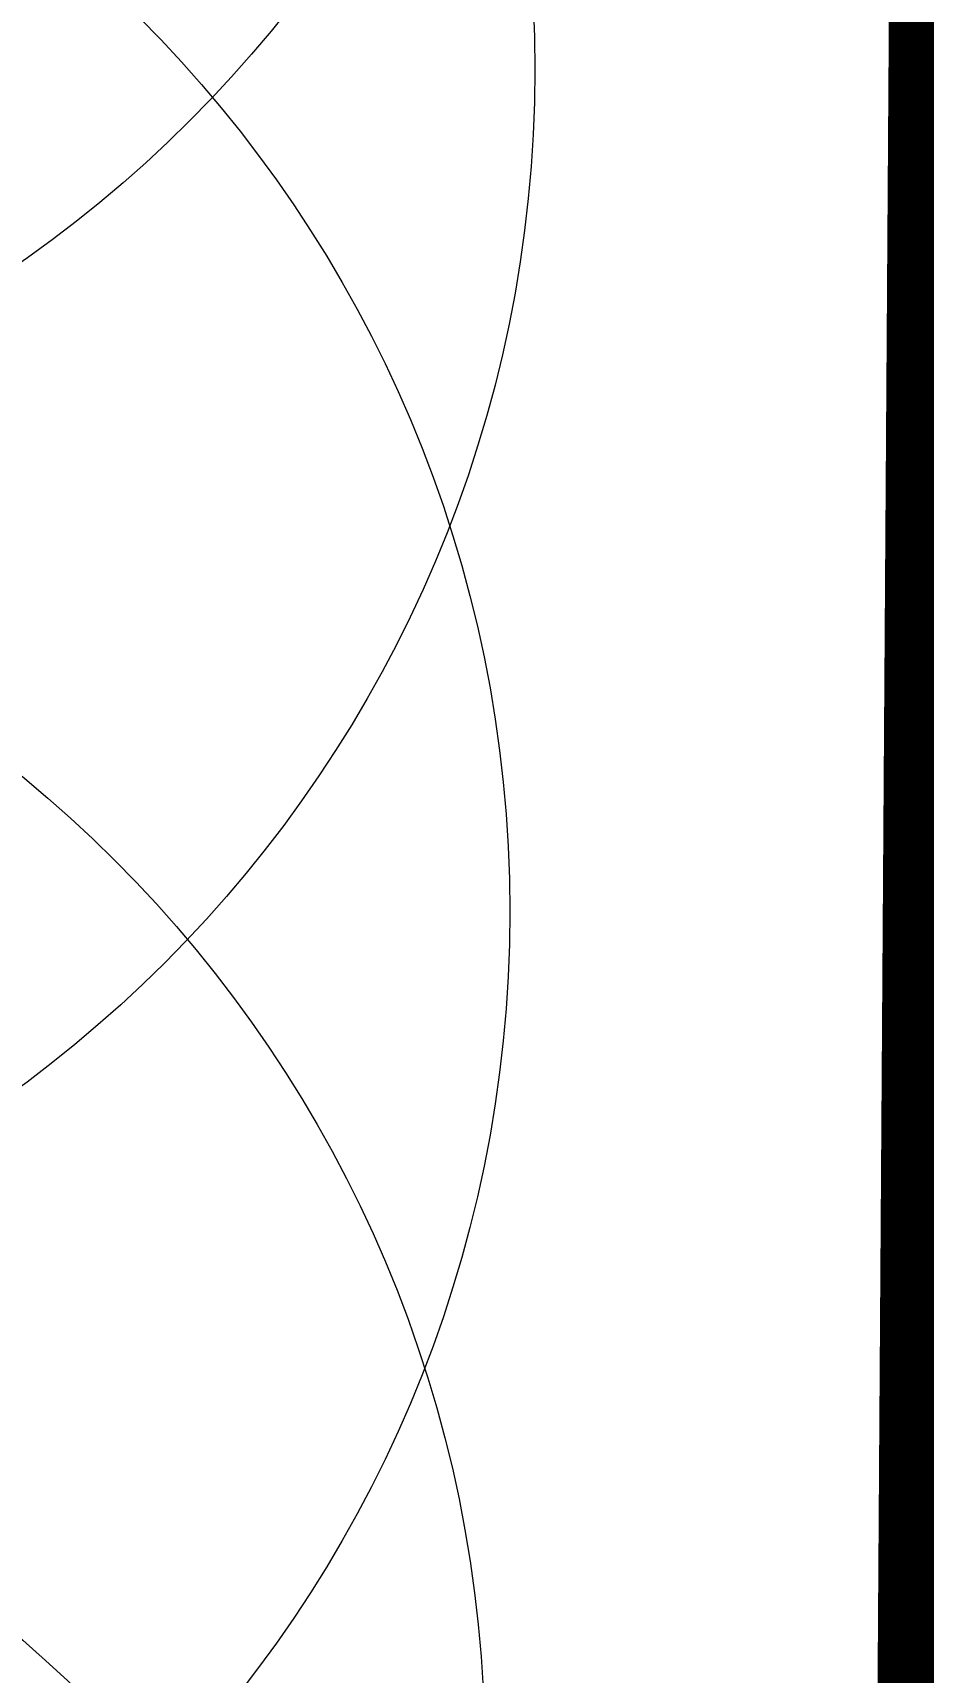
# Model space of a CAD drawing. Header units: metres. Extents: x 180 to 3220, y 13789 to 15035.
# Drawn here: x 772.559 to 773.087, y 14538.744 to 14539.717 of the extents above; entities that cross this region are included whole.
import ezdxf

# ---------------------------------------------------------------- set-up
doc = ezdxf.new("R2010")
doc.units = ezdxf.units.M
doc.header["$MEASUREMENT"] = 0
doc.linetypes.add('482 Границы районов', pattern=[5, 3, -1, 0, -1])
for name, color, linetype in [('!!!_Условные обозначения на ЛИСТ', 7, 'Continuous'), ('04 Посадки (привязки)', 7, 'Continuous'), ('50 Дендроплан (привязки)', 7, 'Continuous')]:
    doc.layers.add(name, color=color, linetype=linetype)
doc.styles.get("Standard").update_dxf_attribs({"font": 'arial.ttf'})
doc.dimstyles.get("Standard").update_dxf_attribs({"dimtxt": 0.18, "dimasz": 0.18, "dimexe": 0.18, "dimexo": 0.0625, "dimgap": 0.09, "dimtad": 0, "dimtih": 1, "dimtoh": 1, "dimdec": 4, "dimzin": 0, "dimdsep": 46, "dimtxsty": 'Standard', "dimcen": 0.09, "dimadec": 0, "dimazin": 0, "dimtfac": 1, "dimtdec": 4, "dimtofl": 0, "dimtmove": 0, "dimatfit": 3, "dimfxl": 1, "dimtolj": 1, "dimtzin": 0, "dimarcsym": 0})

# ---------------------------------------------------------------- blocks, each defined once
blk = doc.blocks.new('*D259')
at = {"layer": '50 Дендроплан (привязки)', "color": 0, "lineweight": 0, "ltscale": 4}
for p, q in [((744.70277, 14595.90234), (744.72938, 14596.01679)), ((745.17562, 14595.72821), (1980.90108, 14308.35721)), ((3219.27415, 14020.37051), (1983.54868, 14307.74151)), ((3219.77531, 14020.31813), (3219.80192, 14020.43257))]:
    blk.add_line(p, q, dxfattribs=at)
at = {"layer": '50 Дендроплан (привязки)', "color": 0, "lineweight": 5, "ltscale": 4}
for points in [[(745.19449, 14595.80938), (745.15674, 14595.64705), (744.68861, 14595.84147)], [(3219.29302, 14020.45167), (3219.25527, 14020.28934), (3219.76115, 14020.25725)]]:
    blk.add_solid(points, dxfattribs=at)
at = {"layer": '50 Дендроплан (привязки)', "color": 0, "ltscale": 4, "insert": (1982.22488, 14308.04936), "char_height": 0.5, "attachment_point": 5}
blk.add_mtext('\\A1;2541.12', dxfattribs=at)
blk = doc.blocks.new('*U272')
at = {"layer": '04 Посадки (привязки)', "color": 85, "lineweight": 20, "true_color": 0x5c9d58}
blk.add_circle((0, 0), 0.75, dxfattribs=at)
blk = doc.blocks.new('*U273')
at = {"layer": '50 Дендроплан (привязки)', "color": 0, "linetype": 'ByBlock', "lineweight": -2, "rotation": 268.2977512519373}
for p in [(772.12168, 14540.19516), (772.10683, 14539.69538), (772.09198, 14539.1956), (772.07712, 14538.69582), (772.06227, 14538.19604)]:
    blk.add_blockref('*U272', p, dxfattribs=at)

msp = doc.modelspace()

# ---------------------------------------------------------------- linework, layer by layer
at = {"layer": '!!!_Условные обозначения на ЛИСТ', "color": 5, "linetype": '482 Границы районов', "lineweight": 20, "const_width": 1}
msp.add_lwpolyline([(829.512, 14424.486), (824.65437, 14427.24995), (821.70268, 14432.30553), (818.74566, 14435.50672), (809.59797, 14445.44288), (800.54336, 14455.28158), (799.37431, 14456.79223), (795.86716, 14461.32418), (782.73, 14478.3), (773.22, 14493.72), (773.23552, 14494.2512), (773.93084, 14517.79783), (774.39, 14529.48), (773.52, 14532.8), (773.56996, 14540.17731), (773.30012, 14553.10997), (772.19672, 14597.41336)], dxfattribs=at)

# ---------------------------------------------------------------- block references
at = {"layer": '50 Дендроплан (привязки)', "color": 4, "lineweight": 5}
msp.add_blockref('*U273', (0, 0), dxfattribs=at)

# ---------------------------------------------------------------- dimensions: what is measured, and where the dimension line sits
at = {"layer": '50 Дендроплан (привязки)', "ltscale": 4}
dim = msp.add_aligned_dim(p1=(3219.76115, 14020.25725), p2=(744.68861, 14595.84147), distance=0, dimstyle='Standard', override={"dimtxt": 0.5, "dimasz": 0.5, "dimdec": 2, "dimlwd": 0, "dimlwe": 0}, dxfattribs=at)
dim.commit()
dim.dimension.update_dxf_attribs({"geometry": '*D259', "text_midpoint": (1982.22488, 14308.04936)})

doc.saveas('drawing.dxf')
